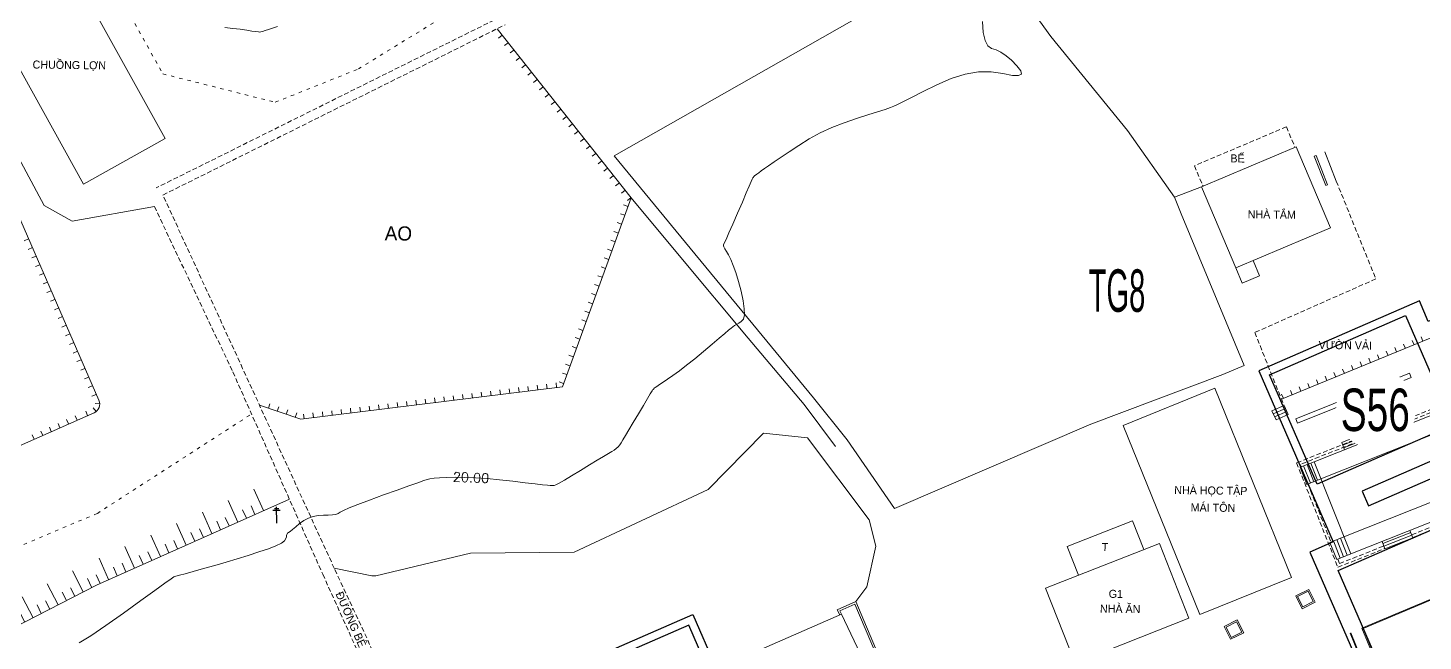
# Model space of a CAD drawing. Header units: inches. Extents: x 496359 to 501064, y 2374078 to 2377203.
# Drawn here: x 499849.9 to 499998.1, y 2376355.4 to 2376420.4 of the extents above; entities that cross this region are included whole.
import ezdxf
from ezdxf.enums import TextEntityAlignment as Align

# ---------------------------------------------------------------- set-up
doc = ezdxf.new("R2010")
doc.units = ezdxf.units.IN
doc.header["$MEASUREMENT"] = 0
doc.linetypes.add('ACAD_ISO03W100', pattern=[30, 12, -18])
doc.linetypes.add('DASHED', pattern=[0.75, 0.5, -0.25])
for name, color, linetype in [('cd', 7, 'Continuous'), ('chu', 6, 'Continuous'), ('coc', 1, 'Continuous'), ('MANH', 147, 'Continuous'), ('NOI', 2, 'Continuous'), ('tl', 8, 'Continuous')]:
    doc.layers.add(name, color=color, linetype=linetype)
for name, color, linetype, lineweight in [('EG Text2', 7, 'Continuous', 18), ('ISO', 252, 'Continuous', 20), ('LC Net dam 1', 30, 'Continuous', 30), ('LC Net manh', 239, 'Continuous', 5), ('manh1', 67, 'Continuous', 13)]:
    doc.layers.add(name, color=color, linetype=linetype, lineweight=lineweight)
doc.styles.add('EG Hai', font='')
doc.styles.get("Standard").update_dxf_attribs({"font": 'vnsimli.shx', "height": 2})
doc.styles.add('style1', font='')
doc.styles.get('EG Hai').set_extended_font_data('.VnArial NarrowH')
doc.styles.get('style1').set_extended_font_data('.VnAvantH')

# ---------------------------------------------------------------- blocks, each defined once
blk = doc.blocks.new('1')
at = {"layer": 'tl', "color": 250, "lineweight": 0}
blk.add_line((0, -0.5), (0, 0), dxfattribs=at)
blk = doc.blocks.new('cdien')
at = {"layer": 'cd', "extrusion": (-0.000518657, 0.000768986, 1)}
for p, q in [((-0.46, 3.14, 0), (0.49, 3.14, 0)), ((0, 0), (0, 3.5, 0)), ((-0.8, 2.78, 0), (0.76, 2.78, 0))]:
    blk.add_line(p, q, dxfattribs=at)
blk = doc.blocks.new('t1')
at = {"layer": 'tl', "color": 250, "lineweight": 0}
for p, q in [((0, 0), (0, 2.5)), ((-2, 0), (-2, 1)), ((-1, 0), (-1, 1))]:
    blk.add_line(p, q, dxfattribs=at)
blk = doc.blocks.new('2')
at = {"layer": 'coc'}
blk.add_blockref('1', (0, 0.5), dxfattribs=at)
blk = doc.blocks.new('Nền HT mới')
at = {"layer": 'MANH', "linetype": 'ACAD_ISO03W100', "lineweight": 0, "ltscale": 0.03, "elevation": -28.38}
for points in [[(-22.73, 148.81), (-14.95, 134.8), (-3.01, 131.79), (5.82, 135.32), (19.18, 143.53), (28.64, 150.78), (31.85, 173.61), (21.95, 196.77), (11.72, 207.59), (4.38, 212.56), (-16.79, 228.43)], [(-75.99, 50.42), (-61.31, 52.42), (-45.45, 78.2), (-21.9, 88.16), (-5.53, 98.7), (-5.53, 98.7)]]:
    blk.add_lwpolyline(points, dxfattribs=at)
at = {"layer": 'MANH', "lineweight": 0, "elevation": -28.38}
for points in [[(60.31, 189.36), (65.13, 161.37), (70.01, 151.72), (79.33, 138.78), (87.49, 128.79)], [(60.84, 158.99), (63.94, 143.72), (32.99, 126.11)], [(-14.69, 127.93), (-25.51, 147.41)], [(-23.37, 123.11), (-34.2, 142.58)], [(20.54, 139.59), (34.79, 121.64), (27.48, 101.58), (-0.3, 98.15), (-4.68, 99.63)], [(-33.68, 128.95), (-32.17, 129.49), (-27.53, 120.84), (-24.59, 119.17), (-15.84, 120.72)], [(-23.37, 123.11), (-14.69, 127.93)], [(87.49, 128.79), (92.48, 121.71)], [(32.99, 126.11), (41.05, 116.31), (48.21, 107.64), (54.13, 100.42), (57.72, 95.95), (62.73, 88.66)], [(105.41, 127.07), (95.35, 122.82)], [(109.05, 118.45), (105.41, 127.07)], [(107.32, 126.07), (107.51, 126.14)], [(108.54, 122.97), (107.32, 126.07)], [(108.73, 123.04), (107.51, 126.14)], [(109.66, 123.41), (108.44, 126.51)], [(108.54, 122.97), (108.73, 123.04)], [(34.79, 121.64), (39.89, 115.53), (47.2, 106.74), (53.15, 99.71), (56.48, 95.26)], [(93.17, 119.94), (92.48, 121.71), (95.35, 122.82)], [(98.99, 114.2), (95.35, 122.82)], [(93.17, 119.94), (99.86, 103.86), (97.61, 102.9), (83.58, 97.63)], [(109.05, 118.45), (98.99, 114.2)], [(142.91, 116.29), (103.84, 100.27)], [(98.99, 114.2), (99.67, 112.58)], [(100.83, 114.98), (101.52, 113.36)], [(101.52, 113.36), (99.67, 112.58)], [(141.35, 107.14), (107.31, 93.64)], [(142.07, 105.32), (108.03, 91.82)], [(117.43, 103.04), (105.37, 98.19)], [(117.62, 102.58), (105.55, 97.73)], [(117.43, 103.04), (117.62, 102.58)], [(87.03, 97.48), (96.76, 101.43)], [(104.9, 81.36), (96.76, 101.43)], [(102.83, 99.03), (104.11, 99.6)], [(102.97, 98.71), (104.26, 99.28)], [(104.54, 98.64), (104.11, 99.6)], [(103.26, 98.07), (102.83, 99.03)], [(103.11, 98.39), (104.4, 98.96)], [(103.26, 98.07), (104.54, 98.64)], [(105.37, 98.19), (105.55, 97.73)], [(144.51, 99.17), (110.47, 85.67)], [(83.58, 97.63), (62.73, 88.66)], [(95.17, 77.41), (87.03, 97.48)], [(113.14, 96.84), (110.23, 95.68)], [(113.25, 96.56), (110.34, 95.4)], [(145.23, 97.36), (111.19, 83.86)], [(113.14, 96.84), (113.44, 96.07)], [(110.23, 95.68), (110.53, 94.91)], [(113.36, 96.28), (110.45, 95.13)], [(107.31, 93.64), (105.82, 93.05)], [(107.29, 91.52), (106.57, 93.34)], [(107.66, 91.67), (106.94, 93.49)], [(111.19, 83.86), (107.31, 93.64)], [(106.54, 91.23), (105.82, 93.05)], [(106.92, 91.38), (106.19, 93.19)], [(108.03, 91.82), (106.54, 91.23)], [(88.01, 87.36), (81.09, 84.64)], [(88.01, 87.36), (89.22, 84.31)], [(117.56, 86.12), (114.61, 84.95)], [(117.78, 85.56), (117.47, 86.35)], [(90.87, 84.96), (78.79, 80.21)], [(81.09, 84.64), (82.29, 81.59)], [(94, 77.02), (90.87, 84.96)], [(110.47, 85.67), (108.98, 85.08)], [(109.7, 83.27), (108.98, 85.08)], [(110.07, 83.41), (109.35, 85.23)], [(110.44, 83.56), (109.72, 85.38)], [(110.82, 83.71), (110.1, 85.53)], [(114.83, 84.39), (114.52, 85.18)], [(117.67, 85.84), (114.72, 84.67)], [(117.78, 85.56), (114.83, 84.39)], [(111.19, 83.86), (109.7, 83.27)], [(119.89, 57.89), (112.37, 75.98), (128.65, 82.81), (136.41, 65.09)], [(119.98, 57.93), (112.5, 75.93), (128.6, 82.68), (136.32, 65.05)], [(81.92, 72.26), (78.79, 80.21)], [(95.17, 77.41), (104.9, 81.36)], [(107.42, 78.72), (106.03, 78.03), (105.35, 79.39), (106.74, 80.09), (107.42, 78.72)], [(61, 73.19), (58.65, 78.8), (56.67, 77.91), (56.93, 77.38)], [(60.82, 73.11), (58.55, 78.53), (56.94, 77.81), (57.11, 77.47)], [(47.49, 73.26), (57.11, 77.47)], [(61.12, 69.06), (57.11, 77.47)], [(94, 77.02), (81.92, 72.26)], [(99.83, 75.49), (98.44, 74.8), (97.75, 76.16), (99.15, 76.86), (99.83, 75.49)], [(118.48, 57.33), (111.13, 75.43)], [(118.57, 57.37), (111.22, 75.47)]]:
    blk.add_lwpolyline(points, dxfattribs=at)
at = {"layer": 'MANH', "linetype": 'DASHED', "lineweight": 0, "elevation": -28.38}
for points in [[(41.05, 150.85), (-15.65, 122.7)], [(-14.94, 121.94), (21.39, 140.01)], [(104.36, 129.18), (94.59, 125.05)], [(104.36, 129.18), (105.27, 127.01)], [(94.59, 125.05), (95.51, 122.88)], [(109.66, 123.41), (113.86, 113.04), (101, 107.35), (104.11, 99.6)], [(17.25, 41.27), (19.33, 43.87), (12.73, 58.81), (13.03, 61.34), (3.26, 82.33), (-6.47, 103.54), (-14.94, 121.94)], [(-15.84, 120.72), (-7.51, 103.17), (2.04, 81.69), (11.15, 61.6)]]:
    blk.add_lwpolyline(points, dxfattribs=at)
at = {"layer": 'MANH', "lineweight": 0, "elevation": -28.38}
for points in [[(-23.13, 98.45), (-22.25, 98.84, 0.412838), (-21.73, 100.16), (-33.83, 127.91, 0.394871), (-35.08, 128.45), (-63.36, 118.3, 0.422877), (-63.96, 116.99), (-52.11, 86.8, 0.426481), (-50.77, 86.25), (-23.13, 98.45)], [(3.26, 82.33), (7.24, 81.54, 0.108186), (7.67, 81.54), (17.74, 83.94), (28.75, 84.05), (42.96, 90.68), (48.82, 96.67), (53.51, 96.16), (60.05, 87.47), (60.77, 84.68), (59.82, 80.35), (58.65, 78.8)], [(-92.7, 38.82), (-78.28, 42.19), (-68.9, 45.95), (-60.33, 47.87), (-56.54, 47.16), (-54.01, 49.61), (-50.18, 56.78), (-45.44, 68.24, -0.177757), (-44.97, 68.75), (-22, 80.55), (-1.51, 89.66)]]:
    blk.add_lwpolyline(points, format="xyb", dxfattribs=at)
at = {"layer": 'MANH', "color": 5, "linetype": 'DASHED', "lineweight": 0, "elevation": -28.38}
for points in [[(142.3, 95.38), (147.36, 97.4), (142.88, 108.37), (105.44, 93.52), (109.83, 82.44)], [(142.19, 95.66), (146.96, 97.56), (142.72, 107.98), (105.83, 93.35), (105.93, 93.09)], [(106.65, 91.27), (109.09, 85.13)], [(117.66, 85.88), (123.85, 88.35)], [(117.77, 85.6), (123.96, 88.07)], [(109.81, 83.31), (110, 82.83), (114.7, 84.7)], [(109.83, 82.44), (114.81, 84.42)]]:
    blk.add_lwpolyline(points, dxfattribs=at)
at = {"layer": 'MANH', "lineweight": 0, "elevation": -28.38}
for points in [[(107.22, 78.79), (106.1, 78.23), (105.55, 79.33), (106.67, 79.89)], [(99.63, 75.56), (98.5, 75), (97.96, 76.1), (99.08, 76.66)]]:
    blk.add_lwpolyline(points, close=True, dxfattribs=at)
at = {"layer": 'manh1', "color": 1, "lineweight": 0, "elevation": -28.38}
blk.add_lwpolyline([(-23.82, 74.42), (-22.58, 75.18), (-20.99, 76.25), (-19.12, 77.57), (-17.28, 78.9), (-15.79, 79.98), (-14.72, 80.75), (-14.06, 81.22), (-13.77, 81.41), (-13.58, 81.49), (-13.19, 81.59), (-12.57, 81.76), (-11.71, 82), (-10.62, 82.3), (-9.43, 82.63), (-8.22, 82.98), (-7.04, 83.34), (-5.87, 83.7), (-4.74, 84.06), (-3.73, 84.41), (-2.93, 84.73), (-2.36, 85.01), (-2.01, 85.26), (-1.87, 85.48), (-1.83, 85.66), (-1.81, 85.8), (-1.78, 85.91), (-1.74, 85.99), (-1.69, 86.05), (-1.59, 86.12), (-1.42, 86.25), (-1.16, 86.46), (-0.84, 86.73), (-0.43, 87.07), (0.02, 87.4), (0.51, 87.66), (1.02, 87.84), (1.55, 87.94), (2.1, 87.97), (2.62, 87.97), (3.06, 88), (3.41, 88.05), (3.69, 88.14), (3.9, 88.27), (4.24, 88.46), (4.85, 88.74), (5.77, 89.11), (6.99, 89.57), (8.47, 90.11), (9.95, 90.63), (11.19, 91.07), (12.12, 91.41), (12.76, 91.64), (13.12, 91.77), (13.42, 91.84), (13.85, 91.89), (14.43, 91.93), (15.17, 91.97), (16.08, 91.99), (17.12, 91.98), (18.26, 91.94), (19.49, 91.85), (20.82, 91.73), (22.22, 91.57), (23.53, 91.41), (24.59, 91.28), (25.38, 91.19), (25.9, 91.14), (26.17, 91.12), (26.29, 91.12), (26.37, 91.12), (26.42, 91.12), (26.46, 91.12), (26.48, 91.12), (26.49, 91.11), (26.51, 91.11), (26.53, 91.1), (26.56, 91.1), (26.61, 91.11), (26.77, 91.18), (27.13, 91.37), (27.69, 91.7), (28.45, 92.15), (29.39, 92.72), (30.36, 93.3), (31.19, 93.8), (31.86, 94.2), (32.37, 94.5), (32.73, 94.71), (32.99, 94.88), (33.21, 95.05), (33.4, 95.23), (33.57, 95.42), (33.72, 95.64), (33.91, 95.95), (34.18, 96.41), (34.55, 97.03), (35.01, 97.82), (35.55, 98.73), (36.08, 99.62), (36.51, 100.34), (36.82, 100.85), (37.01, 101.17), (37.09, 101.29), (37.12, 101.31), (37.14, 101.33), (37.16, 101.35), (37.19, 101.38), (37.23, 101.43), (37.32, 101.51), (37.51, 101.64), (37.79, 101.83), (38.17, 102.08), (38.65, 102.39), (39.22, 102.78), (39.9, 103.27), (40.67, 103.87), (41.54, 104.57), (42.48, 105.35), (43.38, 106.11), (44.14, 106.74), (44.72, 107.24), (45.13, 107.59), (45.39, 107.8), (45.57, 107.94), (45.76, 108.08), (45.98, 108.21), (46.22, 108.35), (46.48, 108.52), (46.7, 108.78), (46.81, 109.23), (46.8, 109.88), (46.68, 110.72), (46.45, 111.74), (46.17, 112.78), (45.89, 113.71), (45.61, 114.48), (45.36, 115.1), (45.11, 115.58), (44.9, 115.95), (44.74, 116.23), (44.63, 116.43), (44.58, 116.56), (44.58, 116.65), (44.67, 116.82), (44.86, 117.24), (45.17, 117.92), (45.58, 118.86), (46.09, 120.02), (46.59, 121.2), (47.01, 122.17), (47.33, 122.89), (47.54, 123.38), (47.65, 123.63), (47.71, 123.75), (47.76, 123.84), (47.81, 123.91), (47.85, 123.96), (47.9, 124), (47.98, 124.06), (48.12, 124.16), (48.33, 124.31), (48.6, 124.5), (48.94, 124.74), (49.38, 125.05), (49.97, 125.46), (50.7, 125.95), (51.57, 126.54), (52.58, 127.21), (53.69, 127.89), (54.87, 128.53), (56.1, 129.1), (57.39, 129.61), (58.7, 130.06), (59.93, 130.44), (60.95, 130.76), (61.74, 131.02), (62.31, 131.22), (62.68, 131.37), (63.08, 131.56), (63.71, 131.88), (64.62, 132.34), (65.8, 132.93), (67.23, 133.64), (68.77, 134.3), (70.26, 134.77), (71.67, 135.01), (73.01, 135.02), (74.25, 134.84), (75.27, 134.64), (75.93, 134.61), (76.23, 134.78), (76.16, 135.14), (75.74, 135.67), (75.16, 136.25), (74.59, 136.73), (74.04, 137.1), (73.53, 137.35), (73.06, 137.51), (72.66, 137.78), (72.37, 138.33), (72.18, 139.19), (72.1, 140.36)], dxfattribs=at)
at = {"layer": 'manh1', "lineweight": 0, "elevation": -28.38}
blk.add_lwpolyline([(-8.36, 139.73), (-7.52, 139.63), (-6.73, 139.53), (-6.04, 139.43), (-5.49, 139.34), (-5.07, 139.29), (-4.8, 139.25), (-4.65, 139.24), (-4.54, 139.25), (-4.35, 139.3), (-4.08, 139.39), (-3.73, 139.51), (-3.29, 139.66), (-2.76, 139.84)], dxfattribs=at)
at = {"layer": 'cd', "lineweight": 0, "xscale": 0.5, "yscale": 0.5, "zscale": 0.5, "rotation": 0.2672157837457423}
blk.add_blockref('cdien', (-2.85, 87.11, -8.72), dxfattribs=at)
at = {"layer": 'NOI', "lineweight": 0}
for name, p, rotation in [('1', (21.09, 138.89, -12.78), 308.4551492584099), ('1', (21.71, 138.11, -12.78), 308.4551492584099), ('1', (22.33, 137.33, -12.78), 308.4551492584099), ('1', (22.96, 136.54, -12.78), 308.4551492584099), ('1', (23.58, 135.76, -12.78), 308.4551492584099), ('1', (24.2, 134.98, -12.78), 308.4551492584099), ('1', (24.82, 134.19, -12.78), 308.4551492584099), ('1', (25.44, 133.41, -12.78), 308.4551492584099), ('1', (26.06, 132.63, -12.78), 308.4551492584099), ('1', (26.69, 131.85, -12.78), 308.4551492584099), ('1', (27.31, 131.06, -12.78), 308.4551492584099), ('1', (27.93, 130.28, -12.78), 308.4551492584099), ('1', (28.55, 129.5, -12.78), 308.4551492584099), ('1', (29.17, 128.71, -12.78), 308.4551492584099), ('1', (29.8, 127.93, -12.78), 308.4551492584099), ('1', (30.42, 127.15, -12.78), 308.4551492584099), ('1', (31.04, 126.36, -12.78), 308.4551492584099), ('1', (31.66, 125.58, -12.78), 308.4551492584099), ('1', (32.28, 124.8, -12.78), 308.4551492584099), ('1', (32.91, 124.01, -12.78), 308.4551492584099), ('1', (33.53, 123.23, -12.78), 308.4551492584099), ('1', (34.15, 122.45, -12.78), 308.4551492584099), ('1', (34.77, 121.67, -12.78), 308.4551492584099), ('1', (34.45, 120.73, -12.78), 249.9852646932458), ('1', (33.77, 118.85, -12.78), 249.9852646932458), ('1', (34.11, 119.79, -12.78), 249.9852646932458), ('2', (-29.2, 117.29, -28.38), 113.5481263353955), ('1', (33.09, 116.97, -12.78), 249.9852646932458), ('1', (33.43, 117.91, -12.78), 249.9852646932458), ('2', (-28.8, 116.37, -28.38), 113.5481263353955), ('1', (32.74, 116.03, -12.78), 249.9852646932458), ('2', (-28.4, 115.46, -28.38), 113.5481263353955), ('2', (-28, 114.54, -28.38), 113.5481263353955), ('1', (32.06, 114.15, -12.78), 249.9852646932458), ('1', (32.4, 115.09, -12.78), 249.9852646932458), ('2', (-27.6, 113.62, -28.38), 113.5481263353955), ('2', (-27.2, 112.71, -28.38), 113.5481263353955), ('1', (31.72, 113.21, -12.78), 249.9852646932458), ('2', (-26.8, 111.79, -28.38), 113.5481263353955), ('1', (31.03, 111.33, -12.78), 249.9852646932458), ('1', (31.37, 112.27, -12.78), 249.9852646932458), ('2', (-26.4, 110.87, -28.38), 113.5481263353955), ('2', (-26, 109.96, -28.38), 113.5481263353955), ('1', (30.69, 110.39, -12.78), 249.9852646932458), ('2', (-25.6, 109.04, -28.38), 113.5481263353955), ('1', (30.01, 108.51, -12.78), 249.9852646932458), ('1', (30.35, 109.45, -12.78), 249.9852646932458), ('2', (-25.2, 108.12, -28.38), 113.5481263353955), ('2', (-24.81, 107.21, -28.38), 113.5481263353955), ('1', (29.32, 106.64, -12.78), 249.9852646932458), ('1', (29.66, 107.58, -12.78), 249.9852646932458), ('1', (118.85, 106.42, -1.5), 202.2875980366736), ('2', (-24.41, 106.29, -28.38), 113.5481263353955), ('2', (-24.01, 105.37, -28.38), 113.5481263353955), ('1', (28.98, 105.7, -12.78), 249.9852646932458), ('1', (115.15, 104.91, -1.5), 202.2875980366736), ('1', (116.07, 105.29, -1.5), 202.2875980366736), ('1', (117, 105.67, -1.5), 202.2875980366736), ('1', (117.92, 106.05, -1.5), 202.2875980366736), ('2', (-23.61, 104.46, -28.38), 113.5481263353955), ('1', (28.29, 103.82, -12.78), 249.9852646932458), ('1', (28.64, 104.76, -12.78), 249.9852646932458), ('1', (111.45, 103.39, -1.5), 202.2875980366736), ('1', (112.37, 103.77, -1.5), 202.2875980366736), ('1', (113.3, 104.15, -1.5), 202.2875980366736), ('1', (114.22, 104.53, -1.5), 202.2875980366736), ('2', (-23.21, 103.54, -28.38), 113.5481263353955), ('2', (-22.81, 102.62, -28.38), 113.5481263353955), ('1', (27.95, 102.88, -12.78), 249.9852646932458), ('1', (107.75, 101.87, -1.5), 202.2875980366736), ('1', (108.67, 102.25, -1.5), 202.2875980366736), ('1', (109.6, 102.63, -1.5), 202.2875980366736), ('1', (110.52, 103.01, -1.5), 202.2875980366736), ('2', (-22.41, 101.71, -28.38), 113.5481263353955), ('2', (-22.01, 100.79, -28.38), 113.5481263353955), ('1', (16.94, 100.28, -12.78), 187.0379156781825), ('1', (17.93, 100.4, -12.78), 187.0379156781825), ('1', (18.93, 100.52, -12.78), 187.0379156781825), ('1', (19.92, 100.64, -12.78), 187.0379156781825), ('1', (20.91, 100.77, -12.78), 187.0379156781825), ('1', (21.9, 100.89, -12.78), 187.0379156781825), ('1', (22.9, 101.01, -12.78), 187.0379156781825), ('1', (23.89, 101.13, -12.78), 187.0379156781825), ('1', (24.88, 101.26, -12.78), 187.0379156781825), ('1', (25.87, 101.38, -12.78), 187.0379156781825), ('1', (26.87, 101.5, -12.78), 187.0379156781825), ('1', (27.61, 101.94, -12.78), 249.9852646932458), ('1', (104.04, 100.36, -1.5), 202.2875980366736), ('1', (104.97, 100.74, -1.5), 202.2875980366736), ('1', (105.9, 101.11, -1.5), 202.2875980366736), ('1', (106.82, 101.49, -1.5), 202.2875980366736), ('2', (-22.03, 98.97, -28.38), 38.53445307030697), ('2', (-21.65, 99.86, -28.38), 95.83023258251332), ('1', (-3.73, 99.31, -12.78), 161.256001623138), ('1', (-2.79, 98.99, -12.78), 161.256001623138), ('1', (5.03, 98.81, -12.78), 187.0379156781825), ('1', (6.03, 98.93, -12.78), 187.0379156781825), ('1', (7.02, 99.05, -12.78), 187.0379156781825), ('1', (8.01, 99.17, -12.78), 187.0379156781825), ('1', (9, 99.3, -12.78), 187.0379156781825), ('1', (10, 99.42, -12.78), 187.0379156781825), ('1', (10.99, 99.54, -12.78), 187.0379156781825), ('1', (11.98, 99.66, -12.78), 187.0379156781825), ('1', (12.97, 99.79, -12.78), 187.0379156781825), ('1', (13.97, 99.91, -12.78), 187.0379156781825), ('1', (14.96, 100.03, -12.78), 187.0379156781825), ('1', (15.95, 100.15, -12.78), 187.0379156781825), ('2', (-24.96, 97.65, -28.38), 23.81731431616631), ('2', (-24.04, 98.05, -28.38), 23.81731431616631), ('2', (-22.93, 98.54, -28.38), 23.8173143216624), ('1', (-1.84, 98.67, -12.78), 161.256001623138), ('1', (-0.89, 98.35, -12.78), 161.256001623138), ('1', (0.07, 98.19, -12.78), 187.0379156781825), ('1', (1.06, 98.32, -12.78), 187.0379156781825), ('1', (2.06, 98.44, -12.78), 187.0379156781825), ('1', (3.05, 98.56, -12.78), 187.0379156781825), ('1', (4.04, 98.68, -12.78), 187.0379156781825), ('2', (-28.62, 96.03, -28.38), 23.81731431616631), ('2', (-27.7, 96.43, -28.38), 23.81731431616631), ('2', (-26.79, 96.84, -28.38), 23.81731431616631), ('2', (-25.87, 97.24, -28.38), 23.81731431616631), ('t1', (-4.25, 88.45, -28.38), 23.97239107528449), ('t1', (-6.99, 87.23, -28.38), 23.97239107528449), ('t1', (-9.73, 86.01, -28.38), 23.97239107528449), ('t1', (-12.47, 84.79, -28.38), 23.97239107528449), ('t1', (-17.95, 82.35, -28.38), 23.97239107528449), ('t1', (-15.21, 83.57, -28.38), 23.97239107528449), ('t1', (-20.7, 81.13, -28.38), 23.97239107528449), ('t1', (-23.4, 79.83, -28.38), 27.20391866417931), ('t1', (-26.07, 78.46, -28.38), 27.20391866417931), ('t1', (-28.73, 77.09, -28.38), 27.20391866417931)]:
    blk.add_blockref(name, p, dxfattribs=dict(at, rotation=rotation))
at = {"layer": 'chu', "color": 6, "lineweight": 0, "style": 'style1'}
for s, height, rotation, p in [('CHUåNG LîN', 0.85, 359.2672, (-28.78, 135.37, -28.38)), ('bÓ', 0.85, 359.2672, (98.41, 125.41, -28.38)), ('nhµ t¾m', 0.85, 359.2672, (100.25, 119.48, -28.38)), ('AO', 1.5, 359.2672, (8.61, 117.14, -28.38)), ('V¦êN V¶I', 0.85, 359.2672, (107.78, 105.61, -28.38)), ('NHµ HäC TËP', 0.85, 359.2672, (92.45, 90.21, -28.38)), ('M¸I T¤N', 0.85, 359.2672, (94.19, 88.37, -28.38)), ('T', 0.85, 359.2672, (84.75, 84.17, -28.38)), ('G1', 0.85, 359.2672, (85.49, 79.2, -28.38)), ('§¦êNG B£ T¤NG', 0.85, 293.6624, (3.37, 79.62, -28.38)), ('NHµ ¡N', 0.85, 359.2672, (84.56, 77.63, -56.06))]:
    blk.add_text(s, height=height, rotation=rotation, dxfattribs=at).set_placement(p)
at = {"layer": 'manh1', "lineweight": 0}
blk.add_text('20.00', height=1, rotation=357.8039, dxfattribs=at).set_placement((17.78, 91.96, -28.38), align=Align.MIDDLE)

msp = doc.modelspace()

# ---------------------------------------------------------------- linework, layer by layer
at = {"layer": 'LC Net dam 1'}
for points in [[(499927.65, 2376341.87), (499868.1, 2376315.96), (499861, 2376332.28), (499878.04, 2376339.69), (499878.99, 2376337.5), (499904.46, 2376348.59), (499903.51, 2376350.78), (499920.55, 2376358.19)], [(499876.56, 2376338.11), (499862.13, 2376331.83), (499867.18, 2376320.23), (499925.15, 2376345.45), (499920.1, 2376357.06), (499905.67, 2376350.78), (499910.51, 2376339.65), (499881.41, 2376326.98)]]:
    msp.add_lwpolyline(points, close=True, dxfattribs=at)

# ---------------------------------------------------------------- block references
at = {"layer": 'LC Net manh'}
msp.add_blockref('Nền HT mới', (499879.2, 2376280.77, 2.92), dxfattribs=at)

# ---------------------------------------------------------------- next in the draw order: wipeouts: each hides what was drawn before it
at = {"ltscale": 500}
for points, z in [([(499962.66, 2376389.63), (499962.19, 2376390.18), (499961.94, 2376390.58), (499961.71, 2376391.08), (499961.54, 2376391.61), (499961.45, 2376392.1), (499961.41, 2376392.54), (499961.43, 2376393.07), (499961.49, 2376393.47), (499961.65, 2376394.05), (499961.78, 2376394.36), (499962, 2376394.79), (499962.27, 2376395.19), (499962.65, 2376395.63), (499963.05, 2376395.99), (499963.52, 2376396.3), (499963.98, 2376396.53), (499964.41, 2376396.69), (499964.81, 2376396.79), (499965.31, 2376396.86), (499965.75, 2376396.87), (499966.16, 2376396.84), (499966.7, 2376396.74), (499967.11, 2376396.62), (499967.49, 2376396.45), (499968.08, 2376396.11), (499968.34, 2376395.91), (499968.64, 2376395.64), (499968.89, 2376395.37), (499969.16, 2376395.02), (499969.4, 2376394.6), (499969.56, 2376394.26), (499969.69, 2376393.91), (499969.81, 2376393.46), (499969.87, 2376393.06), (499969.89, 2376392.48), (499969.83, 2376391.93), (499969.73, 2376391.49), (499969.62, 2376391.14), (499969.42, 2376390.7), (499969.2, 2376390.32), (499968.99, 2376390.03), (499968.65, 2376389.65), (499968.39, 2376389.41), (499967.98, 2376389.1), (499967.7, 2376388.93), (499967.45, 2376388.8), (499967.15, 2376388.67), (499966.8, 2376388.56), (499966.47, 2376388.48), (499966.12, 2376388.43), (499965.77, 2376388.4), (499965.48, 2376388.4), (499965.05, 2376388.44), (499964.68, 2376388.51), (499964.28, 2376388.63), (499963.88, 2376388.79), (499963.41, 2376389.04), (499963.19, 2376389.19), (499962.88, 2376389.43)], -268.4), ([(499990.08, 2376376.98), (499989.62, 2376377.53), (499989.37, 2376377.93), (499989.13, 2376378.43), (499988.96, 2376378.95), (499988.87, 2376379.45), (499988.84, 2376379.89), (499988.86, 2376380.41), (499988.92, 2376380.82), (499989.08, 2376381.39), (499989.2, 2376381.71), (499989.42, 2376382.14), (499989.69, 2376382.54), (499990.07, 2376382.97), (499990.47, 2376383.33), (499990.95, 2376383.65), (499991.4, 2376383.88), (499991.84, 2376384.04), (499992.23, 2376384.14), (499992.74, 2376384.21), (499993.17, 2376384.22), (499993.58, 2376384.19), (499994.12, 2376384.09), (499994.53, 2376383.96), (499994.92, 2376383.8), (499995.5, 2376383.46), (499995.77, 2376383.26), (499996.06, 2376382.99), (499996.32, 2376382.71), (499996.58, 2376382.36), (499996.83, 2376381.95), (499996.99, 2376381.61), (499997.11, 2376381.26), (499997.23, 2376380.81), (499997.29, 2376380.41), (499997.31, 2376379.82), (499997.25, 2376379.27), (499997.15, 2376378.84), (499997.04, 2376378.49), (499996.84, 2376378.04), (499996.62, 2376377.67), (499996.41, 2376377.38), (499996.08, 2376376.99), (499995.81, 2376376.75), (499995.41, 2376376.45), (499995.13, 2376376.28), (499994.88, 2376376.15), (499994.57, 2376376.02), (499994.22, 2376375.91), (499993.89, 2376375.83), (499993.54, 2376375.77), (499993.19, 2376375.75), (499992.9, 2376375.75), (499992.47, 2376375.79), (499992.11, 2376375.86), (499991.7, 2376375.97), (499991.31, 2376376.13), (499990.83, 2376376.39), (499990.61, 2376376.54), (499990.3, 2376376.78)], -292.38)]:
    msp.add_wipeout(points, dxfattribs=at).translate(0, 0, z).dxf.layer = 'ISO'

# ---------------------------------------------------------------- next in the draw order: linework, layer by layer
at = {"layer": 'LC Net dam 1'}
msp.add_lwpolyline([(500060.65, 2376377.47), (500058.05, 2376376.34), (500050.8, 2376393.01), (500048.09, 2376391.83), (500040.19, 2376409.98), (500023.15, 2376402.57), (500024.11, 2376400.38), (499998.63, 2376389.29), (499997.68, 2376391.48), (499980.64, 2376384.07), (499988.54, 2376365.91), (499986.04, 2376364.82), (499993.29, 2376348.15), (499965.85, 2376336.35), (499967.25, 2376333.14), (499999.01, 2376346.8), (500002.22, 2376339.42), (500006.45, 2376341.35), (500063.16, 2376366.74, 0.411137), (500064.18, 2376369.37)], format="xyb", close=True, dxfattribs=at)
for points in [[(500001.05, 2376378.77), (500030.16, 2376391.44), (500025.31, 2376402.57), (500039.74, 2376408.85), (500044.8, 2376397.24), (499986.83, 2376372.02), (499981.77, 2376383.62), (499996.21, 2376389.91)], [(500055.22, 2376377.83), (499994.13, 2376351.24), (499989.07, 2376362.87), (500050.16, 2376389.46)], [(500015.01, 2376381.47), (499991.6, 2376371.28), (499992.28, 2376369.72), (500015.68, 2376379.91)]]:
    msp.add_lwpolyline(points, close=True, dxfattribs=at)

# ---------------------------------------------------------------- next in the draw order: texts
at = {"layer": 'EG Text2', "style": 'EG Hai'}
for s, width, p in [('tg8', 0.6, (499965.57, 2376392.57, -268.4)), ('S56', 0.8, (499993, 2376379.92, -292.38))]:
    msp.add_text(s, height=4.5, rotation=0, dxfattribs=dict(at, width=width)).set_placement(p, align=Align.MIDDLE_CENTER)

doc.saveas('drawing.dxf')
